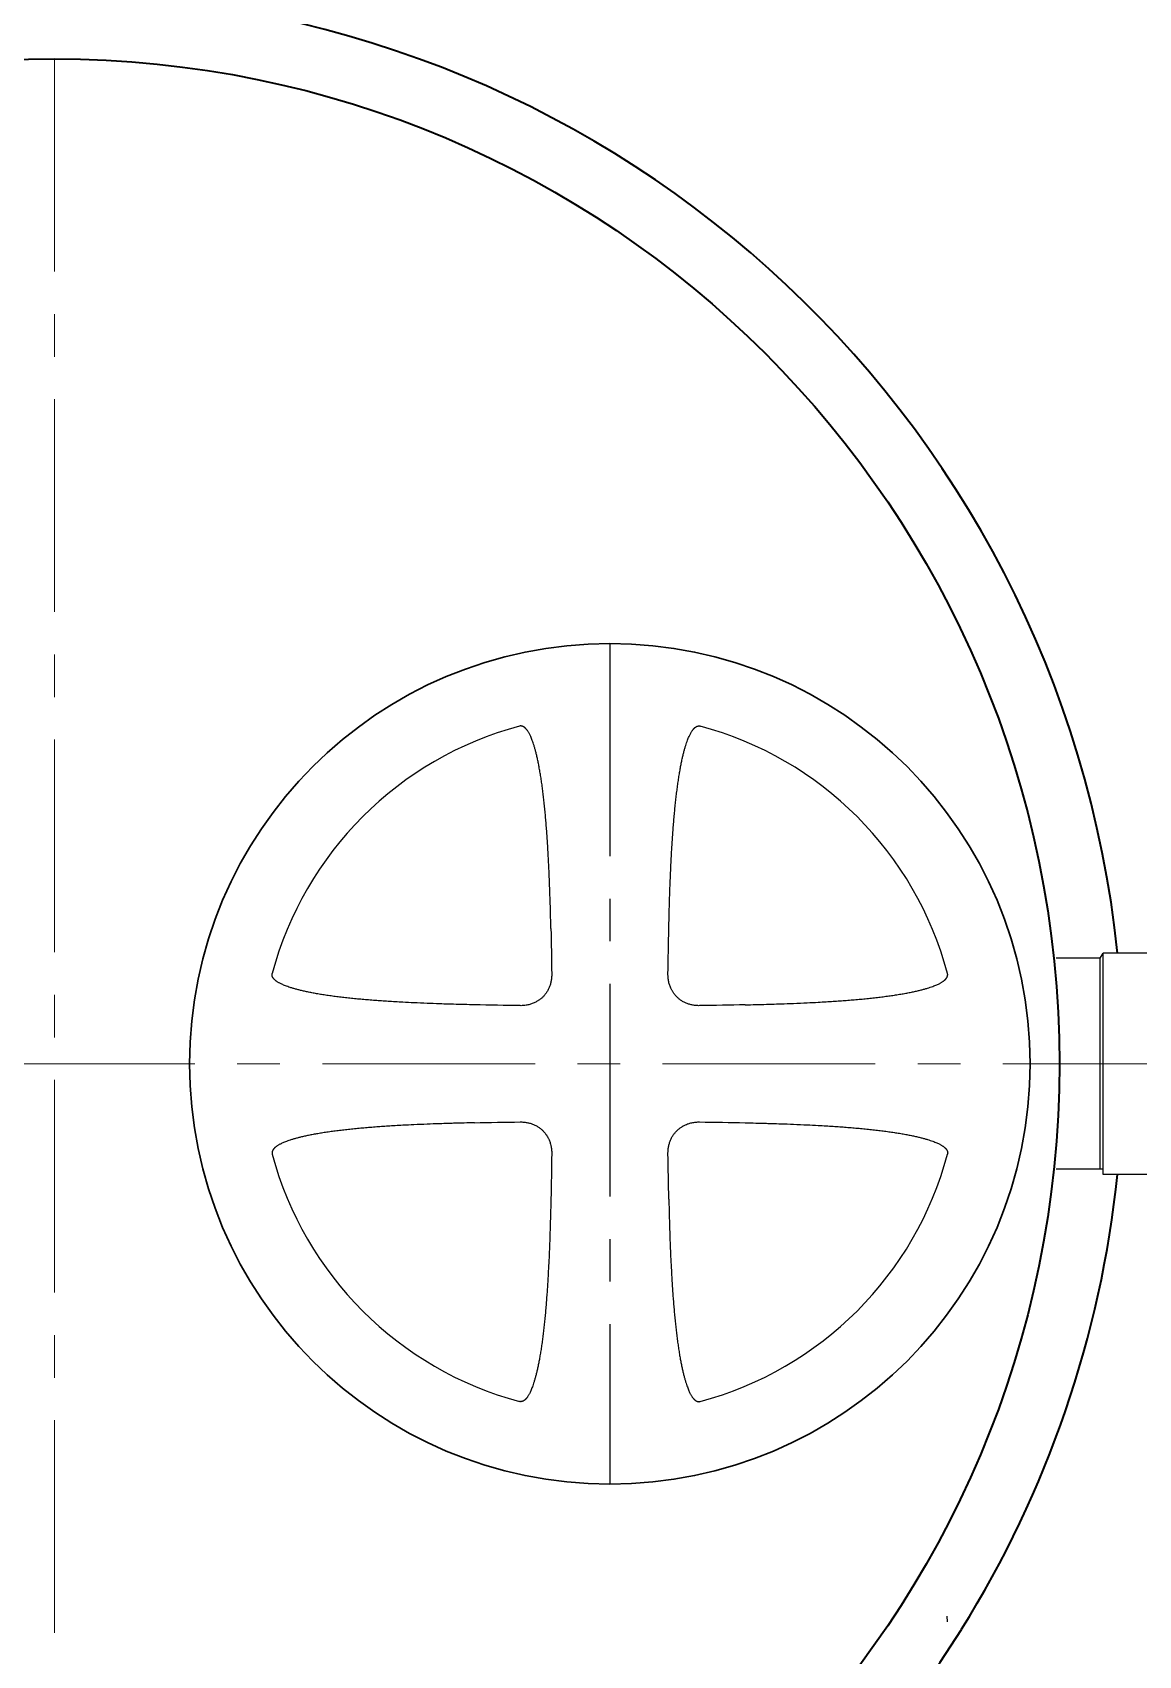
# Model space of a CAD drawing. Header units: millimetres. Extents: x 20530103 to 31271019, y 32092698 to 33532929.
# Drawn here: x 26694205 to 26695856, y 33059222 to 33061644 of the extents above; entities that cross this region are included whole.
import ezdxf

# ---------------------------------------------------------------- set-up
doc = ezdxf.new("R2010")
doc.units = ezdxf.units.MM
doc.linetypes.add('осевая', pattern=[50.8, 31.75, -6.35, 6.35, -6.35])
doc.layers.add('Mitat', color=1, linetype='Continuous')
doc.layers.add('Системный слой', color=7, linetype='Continuous')

msp = doc.modelspace()

# ---------------------------------------------------------------- linework, layer by layer
at = {"color": 1, "linetype": 'осевая', "lineweight": 15, "ltscale": 10}
for p, q in [((26694238.0399, 33061604.8753), (26694238.0399, 33058604.8753)), ((26692605.8056, 33060104.9155), (26697738.0709, 33060104.9781))]:
    msp.add_line(p, q, dxfattribs=at)
at = {"color": 1, "linetype": 'осевая', "lineweight": 25, "ltscale": 10}
msp.add_line((26695067.0006, 33060732.2877), (26695067.0006, 33059477.5388), dxfattribs=at)
at = {"color": 7, "lineweight": 25}
for p, q in [((26695799.1199, 33060262.54), (26695733.3816, 33060262.6027)), ((26695799.1199, 33060262.54), (26695803.5729, 33060270.2358)), ((26695887.8728, 33060270.1554), (26695803.5729, 33060270.2358)), ((26695803.2654, 33059947.5359), (26695733.0814, 33059947.6028)), ((26695887.558, 33059939.7556), (26695803.258, 33059939.8359)), ((26695569.8902, 33059280.6237), (26695570.3578, 33059271.7448))]:
    msp.add_line(p, q, dxfattribs=at)
at = {"lineweight": 35}
msp.add_circle((26694238.0399, 33060104.8753), 1500, dxfattribs=at)
for centre, start, end in [((26694238.0399, 33060104.8293), 5.9499064, 174.3768002), ((26694238.0399, 33060104.9354), 328.0556297, 354.0596986), ((26694238.0399, 33060104.8293), 196.6529029, 328.0556297)]:
    msp.add_arc(centre, 1595.4844, start, end, dxfattribs=at)
at = {"layer": 'Mitat', "color": 7, "lineweight": 25}
for p, q in [((26695798.8198, 33059947.5402), (26695799.1199, 33060262.54)), ((26695803.258, 33059939.8359), (26695803.5729, 33060270.2358))]:
    msp.add_line(p, q, dxfattribs=at)
at = {"layer": 'Системный слой', "color": 7, "lineweight": 30}
msp.add_circle((26695067.0006, 33060104.9133), 627.3744, dxfattribs=at)
at = {"layer": 'Системный слой', "color": 7, "lineweight": 25}
for start, end in [(104.9942803, 165.0057197), (14.9942803, 75.0057197), (194.9942803, 255.0057197), (284.9942803, 345.0057197)]:
    msp.add_arc((26695067.0006, 33060104.9133), 521.8345, start, end, dxfattribs=at)
at = {"layer": 'Системный слой', "color": 7, "lineweight": 25, "extrusion": (0, 0, -1)}
for centre, major_axis, start_param, end_param in [((26693891.1371, 33060104.9133), (0, -3187.0365), -1.634238642, -1.612784394), ((26696242.8641, 33060104.9133), (0, 3187.0365), -1.52880826, -1.507354011), ((26695067.0006, 33061280.7768), (-3187.0365, 0), -1.52880826, -1.507354011), ((26695067.0006, 33061280.7768), (-3187.0365, 0), -1.634238642, -1.612784394), ((26695067.0006, 33058929.0498), (3187.0365, 0), -1.634238642, -1.612784394), ((26695067.0006, 33058929.0498), (3187.0365, 0), -1.52880826, -1.507354011), ((26693891.1371, 33060104.9133), (0, -3187.0365), -1.52880826, -1.507354011), ((26696242.8641, 33060104.9133), (0, 3187.0365), -1.634238642, -1.612784394)]:
    msp.add_ellipse(centre, major_axis=major_axis, ratio=0.342020143, start_param=start_param, end_param=end_param, dxfattribs=at)
at = {"layer": 'Системный слой', "color": 7, "lineweight": 25}
for points, knots in [([(26694978.9748, 33060306.9706), (26694978.8574, 33060312.3747), (26694978.6029, 33060323.2971), (26694978.1565, 33060339.897), (26694977.7182, 33060354.0105), (26694977.3163, 33060365.5945), (26694976.9831, 33060374.5135), (26694976.5752, 33060384.6443), (26694976.0767, 33060395.9773), (26694975.4638, 33060408.5488), (26694974.8323, 33060420.2195), (26694974.1952, 33060430.9437), (26694973.5689, 33060440.6717), (26694972.8883, 33060450.4161), (26694972.1528, 33060460.1169), (26694971.3621, 33060469.721), (26694970.5184, 33060479.1554), (26694969.618, 33060488.4274), (26694968.6639, 33060497.4714), (26694967.6525, 33060506.294), (26694966.5892, 33060514.8295), (26694965.4623, 33060523.149), (26694964.279, 33060531.1724), (26694963.0393, 33060538.8825), (26694961.7715, 33060546.1121), (26694960.469, 33060552.9247), (26694959.157, 33060559.2162), (26694957.8294, 33060565.05), (26694956.5209, 33060570.3237), (26694955.2015, 33060575.2019), (26694953.8881, 33060579.6493), (26694952.5715, 33060583.7201), (26694951.3115, 33060587.2767), (26694950.0923, 33060590.4218), (26694948.9514, 33060593.1133), (26694947.869, 33060595.4481), (26694946.8902, 33060597.3859), (26694945.9677, 33060599.0671), (26694945.1042, 33060600.5163), (26694944.2745, 33060601.7952), (26694943.5226, 33060602.8609), (26694942.8328, 33060603.7624), (26694942.2228, 33060604.5002), (26694941.6713, 33060605.1189), (26694941.1934, 33060605.6192), (26694940.7549, 33060606.0493), (26694940.3469, 33060606.4248), (26694939.9513, 33060606.7658), (26694939.5807, 33060607.0648), (26694939.2301, 33060607.3295), (26694938.8955, 33060607.5663), (26694938.56, 33060607.7879), (26694938.1774, 33060608.0224), (26694937.741, 33060608.2649), (26694937.2512, 33060608.5039), (26694936.7523, 33060608.7129), (26694936.1833, 33060608.9118), (26694935.482, 33060609.0984), (26694934.6637, 33060609.2264), (26694933.8804, 33060609.2549), (26694933.1013, 33060609.2062), (26694932.4999, 33060609.1079), (26694932.097, 33060609.0087), (26694931.9902, 33060608.9801)], [0, 0, 0, 0, 3.294371593, 6.658591543, 10.121592742, 11.902893978, 13.727107621, 15.565805849, 18.089199056, 20.650882172, 23.250738132, 25.227924631, 27.214477482, 29.207844676, 31.198515859, 33.161938964, 35.100748787, 36.992852426, 38.863010201, 40.668912645, 42.432709704, 44.134311819, 45.815956245, 47.406319509, 48.925529492, 50.321905425, 51.666805829, 52.875385207, 53.998684122, 55.003566013, 55.973887457, 56.834853186, 57.62025208, 58.285214561, 58.906539433, 59.421026718, 59.87309663, 60.246258994, 60.602155426, 60.908040864, 61.180306665, 61.401463481, 61.604047946, 61.767516676, 61.910185432, 62.028901262, 62.144789761, 62.250718136, 62.349589011, 62.437155671, 62.520316699, 62.60098611, 62.683376543, 62.794473772, 62.904935231, 63.013803366, 63.122506405, 63.271682214, 63.457840141, 63.633238455, 63.754365664, 63.934896432, 64, 64, 64, 64]), ([(26695155.0263, 33060306.9706), (26695155.1438, 33060312.3757), (26695155.3985, 33060323.3048), (26695155.8454, 33060339.9236), (26695156.2847, 33060354.0645), (26695156.688, 33060365.6823), (26695157.0228, 33060374.6361), (26695157.3903, 33060383.7526), (26695157.7927, 33060393.0026), (26695158.2354, 33060402.4246), (26695158.7204, 33060411.9692), (26695159.2516, 33060421.6263), (26695159.8308, 33060431.3463), (26695160.4623, 33060441.1187), (26695161.1484, 33060450.9039), (26695161.8897, 33060460.6398), (26695162.6865, 33060470.2733), (26695163.5363, 33060479.7294), (26695164.4429, 33060489.0171), (26695165.4033, 33060498.0707), (26695166.421, 33060506.8986), (26695167.4908, 33060515.4349), (26695168.6244, 33060523.7527), (26695169.8147, 33060531.7723), (26695171.0619, 33060539.4765), (26695172.3369, 33060546.6967), (26695173.6467, 33060553.4964), (26695174.9652, 33060559.77), (26695176.2984, 33060565.5809), (26695177.6105, 33060570.8249), (26695178.932, 33060575.6682), (26695180.2453, 33060580.0752), (26695181.5596, 33060584.1019), (26695182.814, 33060587.6106), (26695184.0249, 33060590.706), (26695185.1546, 33060593.3482), (26695186.2238, 33060595.636), (26695187.1879, 33060597.5311), (26695188.0951, 33060599.1739), (26695188.9437, 33060600.5908), (26695189.7597, 33060601.8435), (26695190.5006, 33060602.8905), (26695191.1814, 33060603.7786), (26695191.7853, 33060604.508), (26695192.3325, 33060605.1217), (26695192.8085, 33060605.6198), (26695193.2463, 33060606.0493), (26695193.6543, 33060606.4248), (26695194.0499, 33060606.7658), (26695194.4205, 33060607.0648), (26695194.771, 33060607.3295), (26695195.1057, 33060607.5663), (26695195.4412, 33060607.7879), (26695195.8237, 33060608.0224), (26695196.2602, 33060608.2649), (26695196.75, 33060608.5039), (26695197.2488, 33060608.7129), (26695197.8178, 33060608.9118), (26695198.5192, 33060609.0984), (26695199.3375, 33060609.2264), (26695200.1208, 33060609.2549), (26695200.8999, 33060609.2062), (26695201.5012, 33060609.1079), (26695201.9042, 33060609.0087), (26695202.011, 33060608.9801)], [0, 0, 0, 0, 3.346521523, 6.766848111, 10.291529456, 12.106470403, 13.966728464, 15.842272064, 17.760328852, 19.705723419, 21.69055137, 23.687494739, 25.705597318, 27.732687694, 29.765616249, 31.795275715, 33.795524463, 35.769580702, 37.694348858, 39.596138923, 41.431300907, 43.222956688, 44.950627594, 46.657892926, 48.271860481, 49.813092722, 51.228677476, 52.591624534, 53.814670765, 54.950110731, 55.963708116, 56.941680685, 57.807328827, 58.595452265, 59.260387204, 59.880783117, 60.393123522, 60.842570583, 61.213061508, 61.566814526, 61.871519207, 62.143339222, 62.364995754, 62.568380645, 62.733224655, 62.877533629, 62.998105508, 63.115804117, 63.223385704, 63.323799493, 63.412733256, 63.497193458, 63.579124045, 63.662802909, 63.775637351, 63.887825457, 63.998394772, 64.108795928, 64.260302258, 64.449368862, 64.627507815, 64.750527631, 64.933879172, 65, 65, 65, 65]), ([(26694864.9432, 33060192.939), (26694859.8161, 33060193.0504), (26694849.4356, 33060193.2915), (26694836.3802, 33060193.6389), (26694824.0785, 33060194.0022), (26694810.8815, 33060194.4282), (26694793.7318, 33060195.0595), (26694775.5166, 33060195.8453), (26694759.6003, 33060196.6436), (26694746.7734, 33060197.366), (26694736.1602, 33060198.0212), (26694726.1694, 33060198.6925), (26694716.5232, 33060199.3953), (26694706.9453, 33060200.1525), (26694697.4963, 33060200.9632), (26694688.1766, 33060201.8311), (26694679.0472, 33060202.7543), (26694670.109, 33060203.7362), (26694661.4234, 33060204.773), (26694652.9315, 33060205.875), (26694644.7161, 33060207.0358), (26694636.8011, 33060208.255), (26694629.3508, 33060209.5064), (26694622.3066, 33060210.7964), (26694615.774, 33060212.1011), (26694609.694, 33060213.4261), (26694604.1704, 33060214.7386), (26694599.0415, 33060216.0673), (26694594.3474, 33060217.3954), (26694590.0375, 33060218.731), (26694586.2551, 33060220.0151), (26694582.8966, 33060221.2633), (26694580.0093, 33060222.4373), (26694577.4951, 33060223.5561), (26694575.3998, 33060224.5731), (26694573.5779, 33060225.535), (26694572.0062, 33060226.4374), (26694570.6212, 33060227.3046), (26694569.4695, 33060228.09), (26694568.4973, 33060228.8099), (26694567.7032, 33060229.4461), (26694567.0382, 33060230.0212), (26694566.5019, 33060230.5188), (26694566.041, 33060230.9756), (26694565.6381, 33060231.4015), (26694565.2716, 33060231.816), (26694564.9494, 33060232.2058), (26694564.6638, 33060232.5757), (26694564.4089, 33060232.929), (26694564.1714, 33060233.2826), (26694563.9225, 33060233.6829), (26694563.6676, 33060234.1364), (26694563.419, 33060234.642), (26694563.2044, 33060235.1519), (26694563.0029, 33060235.7275), (26694562.8155, 33060236.4311), (26694562.6875, 33060237.2501), (26694562.6589, 33060238.0335), (26694562.7077, 33060238.8126), (26694562.806, 33060239.4139), (26694562.9051, 33060239.8169), (26694562.9337, 33060239.9236)], [0, 0, 0, 0, 3.027650468, 6.130094995, 7.711356257, 10.29572092, 13.929306235, 17.85218495, 21.075847564, 23.356555589, 25.454567181, 27.369742625, 29.28457001, 31.181263092, 33.060102395, 34.9034142, 36.729230748, 38.501690757, 40.23857242, 41.92187162, 43.587415304, 45.168284004, 46.68244492, 48.080640478, 49.429669018, 50.648001517, 51.784220094, 52.805921168, 53.793742901, 54.673451645, 55.478236634, 56.16329273, 56.804669619, 57.338102874, 57.808295994, 58.19735665, 58.567881964, 58.885924914, 59.167818492, 59.395947779, 59.604956454, 59.772793989, 59.918929675, 60.040332083, 60.158922171, 60.267662997, 60.369344164, 60.459616107, 60.545401758, 60.628156765, 60.712315906, 60.824376076, 60.935003164, 61.043224388, 61.1494624, 61.294441349, 61.47478319, 61.644699639, 61.762041656, 61.936931263, 62, 62, 62, 62]), ([(26694980.207, 33060238.6915), (26694980.2192, 33060237.8447), (26694980.2033, 33060236.1696), (26694980.0584, 33060233.6615), (26694979.7917, 33060231.1676), (26694979.3969, 33060228.6721), (26694978.8712, 33060226.1881), (26694978.2148, 33060223.7347), (26694977.4303, 33060221.3286), (26694976.5227, 33060218.9856), (26694975.4996, 33060216.7212), (26694974.3705, 33060214.5479), (26694973.145, 33060212.4743), (26694971.8298, 33060210.5015), (26694970.4383, 33060208.6397), (26694968.9872, 33060206.8985), (26694967.5032, 33060205.2939), (26694966.0005, 33060203.8225), (26694964.4925, 33060202.4804), (26694962.8483, 33060201.1465), (26694961.1626, 33060199.9129), (26694959.3962, 33060198.7497), (26694957.8032, 33060197.8003), (26694955.9632, 33060196.8032), (26694953.823, 33060195.7719), (26694951.3042, 33060194.7416), (26694948.7475, 33060193.8699), (26694946.5692, 33060193.2601), (26694944.2699, 33060192.7223), (26694941.6957, 33060192.2449), (26694938.733, 33060191.8879), (26694935.8585, 33060191.7124), (26694934.0991, 33060191.6942), (26694933.2224, 33060191.7068)], [0, 0, 0, 0, 1.160826542, 2.293622235, 3.435630275, 4.588755852, 5.746246171, 6.905347908, 8.06046894, 9.206890964, 10.341223549, 11.457239469, 12.554235135, 13.633163251, 14.697615427, 15.730559355, 16.730574568, 17.684561251, 18.60488317, 19.490060894, 20.578622657, 21.45991575, 22.381037453, 23.113318507, 24.320591035, 25.627436737, 26.832375655, 28.012840773, 28.720001051, 30.061885846, 31.592299148, 32.799070777, 34, 34, 34, 34]), ([(26695200.7788, 33060191.7068), (26695199.932, 33060191.6947), (26695198.2569, 33060191.7105), (26695195.7488, 33060191.8554), (26695193.255, 33060192.1222), (26695190.7594, 33060192.5169), (26695188.2754, 33060193.0426), (26695185.822, 33060193.699), (26695183.4159, 33060194.4836), (26695181.073, 33060195.3911), (26695178.8085, 33060196.4142), (26695176.6352, 33060197.5434), (26695174.5616, 33060198.7689), (26695172.5888, 33060200.084), (26695170.727, 33060201.4755), (26695168.9858, 33060202.9267), (26695167.3812, 33060204.4107), (26695165.9099, 33060205.9134), (26695164.5677, 33060207.4214), (26695163.2339, 33060209.0655), (26695162.0002, 33060210.7513), (26695160.837, 33060212.5177), (26695159.8876, 33060214.1106), (26695158.8905, 33060215.9507), (26695157.8592, 33060218.0909), (26695156.8289, 33060220.6096), (26695155.9572, 33060223.1663), (26695155.3474, 33060225.3446), (26695154.8097, 33060227.6439), (26695154.3322, 33060230.2182), (26695153.9753, 33060233.1809), (26695153.7997, 33060236.0553), (26695153.7815, 33060237.8147), (26695153.7941, 33060238.6915)], [0, 0, 0, 0, 1.160826542, 2.293622235, 3.435630275, 4.588755852, 5.746246171, 6.905347908, 8.06046894, 9.206890964, 10.341223549, 11.457239469, 12.554235135, 13.633163251, 14.697615427, 15.730559355, 16.730574568, 17.684561251, 18.60488317, 19.490060894, 20.578622657, 21.45991575, 22.381037453, 23.113318507, 24.320591035, 25.627436737, 26.832375655, 28.012840773, 28.720001051, 30.061885846, 31.592299148, 32.799070777, 34, 34, 34, 34]), ([(26695269.0579, 33060192.939), (26695274.3045, 33060193.053), (26695284.922, 33060193.2999), (26695298.2726, 33060193.6569), (26695310.8379, 33060194.0304), (26695324.293, 33060194.4685), (26695341.7542, 33060195.1183), (26695360.2742, 33060195.9282), (26695376.429, 33060196.7514), (26695389.4179, 33060197.496), (26695400.1342, 33060198.17), (26695410.202, 33060198.8598), (26695419.9025, 33060199.5811), (26695429.5197, 33060200.3574), (26695438.9867, 33060201.1873), (26695448.3076, 33060202.0746), (26695457.4198, 33060203.017), (26695466.3266, 33060204.0181), (26695474.9651, 33060205.0734), (26695483.4002, 33060206.1943), (26695491.55, 33060207.3738), (26695499.3928, 33060208.6119), (26695506.7617, 33060209.8811), (26695513.7167, 33060211.1881), (26695520.151, 33060212.5076), (26695526.1252, 33060213.8454), (26695531.5338, 33060215.1669), (26695536.5413, 33060216.5018), (26695541.1092, 33060217.8326), (26695545.2908, 33060219.168), (26695548.9444, 33060220.4472), (26695552.1753, 33060221.6864), (26695554.9395, 33060222.8468), (26695557.3363, 33060223.9484), (26695559.3236, 33060224.9447), (26695561.0457, 33060225.8837), (26695562.5278, 33060226.7623), (26695563.8333, 33060227.6058), (26695564.9182, 33060228.369), (26695565.8333, 33060229.0678), (26695566.5795, 33060229.6841), (26695567.2034, 33060230.2399), (26695567.7058, 33060230.7198), (26695568.1366, 33060231.159), (26695568.5121, 33060231.567), (26695568.8531, 33060231.9626), (26695569.1521, 33060232.3332), (26695569.4169, 33060232.6837), (26695569.6536, 33060233.0184), (26695569.8752, 33060233.3539), (26695570.1097, 33060233.7364), (26695570.3523, 33060234.1729), (26695570.5912, 33060234.6627), (26695570.8002, 33060235.1615), (26695570.9991, 33060235.7305), (26695571.1858, 33060236.4318), (26695571.3137, 33060237.2501), (26695571.3423, 33060238.0335), (26695571.2935, 33060238.8126), (26695571.1952, 33060239.4139), (26695571.096, 33060239.8169), (26695571.0674, 33060239.9236)], [0, 0, 0, 0, 3.098261334, 6.270257389, 7.885873744, 10.522157945, 14.222087947, 18.211189336, 21.483219765, 23.791405021, 25.91055982, 27.839239887, 29.766287197, 31.670808361, 33.554373667, 35.397494967, 37.221268987, 38.987539178, 40.71587108, 42.387727128, 44.041242235, 45.608248555, 47.10728905, 48.48832759, 49.819500091, 51.017863675, 52.132794527, 53.131322562, 54.095468401, 54.950921967, 55.731333865, 56.392139341, 57.009564667, 57.52047847, 57.969135823, 58.33888725, 58.691132745, 58.993238407, 59.261550851, 59.478661932, 59.677208155, 59.836710997, 59.975491712, 60.090496101, 60.202763313, 60.305383036, 60.40116592, 60.485997168, 60.566559632, 60.644707497, 60.724522268, 60.832146527, 60.939155451, 61.044621355, 61.149927756, 61.294442138, 61.474782666, 61.644699745, 61.762041735, 61.936930934, 62, 62, 62, 62]), ([(26694864.9432, 33060016.8875), (26694859.8161, 33060016.7761), (26694849.4356, 33060016.5351), (26694836.3802, 33060016.1876), (26694824.0785, 33060015.8244), (26694810.8815, 33060015.3984), (26694793.7318, 33060014.7671), (26694775.5166, 33060013.9812), (26694759.6003, 33060013.183), (26694746.7734, 33060012.4605), (26694736.1602, 33060011.8053), (26694726.1694, 33060011.1341), (26694716.5232, 33060010.4312), (26694706.9453, 33060009.674), (26694697.4963, 33060008.8633), (26694688.1766, 33060007.9954), (26694679.0472, 33060007.0722), (26694670.109, 33060006.0903), (26694661.4234, 33060005.0536), (26694652.9315, 33060003.9516), (26694644.7161, 33060002.7908), (26694636.8011, 33060001.5716), (26694629.3508, 33060000.3202), (26694622.3066, 33059999.0302), (26694615.774, 33059997.7255), (26694609.694, 33059996.4004), (26694604.1704, 33059995.0879), (26694599.0415, 33059993.7592), (26694594.3474, 33059992.4311), (26694590.0375, 33059991.0956), (26694586.2551, 33059989.8114), (26694582.8966, 33059988.5633), (26694580.0093, 33059987.3892), (26694577.4951, 33059986.2704), (26694575.3998, 33059985.2535), (26694573.5779, 33059984.2915), (26694572.0062, 33059983.3891), (26694570.6212, 33059982.522), (26694569.4695, 33059981.7365), (26694568.4973, 33059981.0167), (26694567.7032, 33059980.3804), (26694567.0382, 33059979.8054), (26694566.5019, 33059979.3078), (26694566.041, 33059978.851), (26694565.6381, 33059978.425), (26694565.2716, 33059978.0106), (26694564.9494, 33059977.6207), (26694564.6638, 33059977.2509), (26694564.4089, 33059976.8975), (26694564.1714, 33059976.5439), (26694563.9225, 33059976.1437), (26694563.6676, 33059975.6901), (26694563.419, 33059975.1845), (26694563.2044, 33059974.6746), (26694563.0029, 33059974.099), (26694562.8155, 33059973.3955), (26694562.6875, 33059972.5764), (26694562.6589, 33059971.793), (26694562.7077, 33059971.014), (26694562.806, 33059970.4126), (26694562.9051, 33059970.0097), (26694562.9337, 33059969.9029)], [0, 0, 0, 0, 3.027650466, 6.130094991, 7.711356252, 10.295720913, 13.929306225, 17.852184938, 21.07584755, 23.356555574, 25.454567165, 27.369742608, 29.284569992, 31.181263074, 33.060102377, 34.903414182, 36.72923073, 38.50169074, 40.238572403, 41.921871604, 43.587415288, 45.168283988, 46.682444905, 48.080640464, 49.429669005, 50.648001504, 51.784220082, 52.805921157, 53.793742891, 54.673451636, 55.478236627, 56.163292723, 56.804669613, 57.33810287, 57.80829599, 58.197356647, 58.567881962, 58.885924912, 59.167818491, 59.395947778, 59.604956454, 59.772793988, 59.918929674, 60.040332083, 60.15892217, 60.267662996, 60.369344163, 60.459616106, 60.545401757, 60.628156764, 60.712315905, 60.824376075, 60.935003163, 61.043224387, 61.1494624, 61.294441348, 61.474783189, 61.644699639, 61.762041656, 61.936931263, 62, 62, 62, 62]), ([(26694933.2224, 33060018.1197), (26694934.0691, 33060018.1319), (26694935.7443, 33060018.116), (26694938.2523, 33060017.9711), (26694940.7462, 33060017.7044), (26694943.2418, 33060017.3096), (26694945.7257, 33060016.7839), (26694948.1792, 33060016.1275), (26694950.5853, 33060015.343), (26694952.9282, 33060014.4354), (26694955.1927, 33060013.4123), (26694957.3659, 33060012.2832), (26694959.4395, 33060011.0577), (26694961.4112, 33060009.7433), (26694963.2652, 33060008.3578), (26694964.985, 33060006.9256), (26694966.5477, 33060005.4842), (26694968.1703, 33060003.8372), (26694969.6146, 33060002.1988), (26694971.0297, 33060000.4125), (26694972.3757, 33059998.5414), (26694973.7602, 33059996.356), (26694974.9118, 33059994.2622), (26694975.9041, 33059992.2339), (26694976.8274, 33059990.1023), (26694977.566, 33059988.0868), (26694978.3085, 33059985.7606), (26694978.8459, 33059983.7468), (26694979.3152, 33059981.5243), (26694979.6801, 33059979.4344), (26694979.9996, 33059976.9123), (26694980.1971, 33059974.0097), (26694980.2206, 33059972.076), (26694980.207, 33059971.1351)], [0, 0, 0, 0, 1.160824505, 2.293619377, 3.435628046, 4.588756653, 5.746252086, 6.905357744, 8.060477574, 9.206889122, 10.341203147, 11.457204809, 12.554204619, 13.633169084, 14.695740988, 15.71706833, 16.69175045, 17.601108296, 18.876909107, 19.676174613, 20.71618965, 22.027068401, 23.21144584, 23.982011638, 25.113816219, 26.386624586, 26.915981655, 28.452958319, 29.235772501, 30.022225733, 31.353685786, 32.710829606, 34, 34, 34, 34]), ([(26695153.7941, 33059971.1351), (26695153.782, 33059971.9818), (26695153.7978, 33059973.657), (26695153.9427, 33059976.165), (26695154.2095, 33059978.6589), (26695154.6042, 33059981.1545), (26695155.13, 33059983.6384), (26695155.7864, 33059986.0919), (26695156.5709, 33059988.498), (26695157.4784, 33059990.8409), (26695158.5015, 33059993.1054), (26695159.6307, 33059995.2786), (26695160.8562, 33059997.3522), (26695162.1714, 33059999.3251), (26695163.5628, 33060001.1869), (26695165.014, 33060002.928), (26695166.498, 33060004.5327), (26695168.0007, 33060006.004), (26695169.5087, 33060007.3462), (26695171.1529, 33060008.68), (26695172.8386, 33060009.9136), (26695174.605, 33060011.0769), (26695176.198, 33060012.0262), (26695178.038, 33060013.0234), (26695180.1782, 33060014.0547), (26695182.6969, 33060015.0849), (26695185.2536, 33060015.9566), (26695187.4319, 33060016.5665), (26695189.7312, 33060017.1042), (26695192.3055, 33060017.5817), (26695195.2682, 33060017.9386), (26695198.1426, 33060018.1141), (26695199.902, 33060018.1323), (26695200.7788, 33060018.1197)], [0, 0, 0, 0, 1.160826542, 2.293622235, 3.435630275, 4.588755852, 5.746246171, 6.905347908, 8.06046894, 9.206890964, 10.341223549, 11.457239469, 12.554235135, 13.633163251, 14.697615427, 15.730559355, 16.730574568, 17.684561251, 18.60488317, 19.490060894, 20.578622657, 21.45991575, 22.381037453, 23.113318507, 24.320591035, 25.627436737, 26.832375655, 28.012840773, 28.720001051, 30.061885846, 31.592299148, 32.799070777, 34, 34, 34, 34]), ([(26695269.0579, 33060016.8875), (26695274.3045, 33060016.7735), (26695284.922, 33060016.5266), (26695298.2726, 33060016.1697), (26695310.8379, 33060015.7961), (26695324.293, 33060015.3581), (26695341.7542, 33060014.7083), (26695360.2742, 33060013.8983), (26695376.429, 33060013.0751), (26695389.4179, 33060012.3306), (26695400.1342, 33060011.6565), (26695410.202, 33060010.9668), (26695419.9025, 33060010.2455), (26695429.5197, 33060009.4691), (26695438.9867, 33060008.6392), (26695448.3076, 33060007.7519), (26695457.4198, 33060006.8095), (26695466.3266, 33060005.8084), (26695474.9651, 33060004.7531), (26695483.4002, 33060003.6323), (26695491.55, 33060002.4527), (26695499.3928, 33060001.2146), (26695506.7617, 33059999.9454), (26695513.7167, 33059998.6385), (26695520.151, 33059997.319), (26695526.1252, 33059995.9811), (26695531.5338, 33059994.6596), (26695536.5413, 33059993.3247), (26695541.1092, 33059991.9939), (26695545.2908, 33059990.6585), (26695548.9444, 33059989.3793), (26695552.1753, 33059988.1402), (26695554.9395, 33059986.9797), (26695557.3363, 33059985.8781), (26695559.3236, 33059984.8818), (26695561.0457, 33059983.9428), (26695562.5278, 33059983.0643), (26695563.8333, 33059982.2208), (26695564.9182, 33059981.4575), (26695565.8333, 33059980.7588), (26695566.5795, 33059980.1424), (26695567.2034, 33059979.5866), (26695567.7058, 33059979.1067), (26695568.1366, 33059978.6676), (26695568.5121, 33059978.2596), (26695568.8531, 33059977.864), (26695569.1521, 33059977.4933), (26695569.4169, 33059977.1428), (26695569.6536, 33059976.8082), (26695569.8752, 33059976.4727), (26695570.1097, 33059976.0901), (26695570.3523, 33059975.6537), (26695570.5912, 33059975.1638), (26695570.8002, 33059974.665), (26695570.9991, 33059974.096), (26695571.1858, 33059973.3947), (26695571.3137, 33059972.5764), (26695571.3423, 33059971.793), (26695571.2935, 33059971.014), (26695571.1952, 33059970.4126), (26695571.096, 33059970.0097), (26695571.0674, 33059969.9029)], [0, 0, 0, 0, 3.098261337, 6.270257394, 7.88587375, 10.522157951, 14.222087953, 18.211189342, 21.483219771, 23.791405029, 25.91055983, 27.8392399, 29.766287214, 31.670808384, 33.554373694, 35.397494999, 37.221270799, 38.987539216, 40.715868525, 42.387727164, 44.041242269, 45.608248584, 47.107289074, 48.488327607, 49.819500103, 51.017863682, 52.13279453, 53.131322563, 54.0954684, 54.950921965, 55.731333862, 56.392139339, 57.009564665, 57.520478469, 57.969135823, 58.33888725, 58.691132745, 58.993238408, 59.261550851, 59.478661933, 59.677208155, 59.836710998, 59.975491713, 60.090496102, 60.202763313, 60.305383036, 60.40116592, 60.485997169, 60.566559633, 60.644707498, 60.724522269, 60.832146528, 60.939155452, 61.044621356, 61.149927757, 61.294442138, 61.474782667, 61.644699746, 61.762041735, 61.936930934, 62, 62, 62, 62]), ([(26694978.9748, 33059902.8559), (26694978.8557, 33059897.3743), (26694978.5976, 33059886.3077), (26694978.2228, 33059872.4095), (26694977.8718, 33059860.752), (26694977.5562, 33059851.0497), (26694977.12, 33059838.7505), (26694976.5422, 33059824.1897), (26694975.792, 33059807.6835), (26694975.0112, 33059792.7027), (26694974.2454, 33059779.6534), (26694973.5556, 33059768.9441), (26694972.8518, 33059758.9119), (26694972.1179, 33059749.2698), (26694971.3292, 33059739.7245), (26694970.4883, 33059730.3492), (26694969.5912, 33059721.1363), (26694968.6413, 33059712.1513), (26694967.635, 33059703.3874), (26694966.5777, 33059694.9101), (26694965.458, 33059686.6485), (26694964.283, 33059678.6812), (26694963.0525, 33059671.0243), (26694961.7946, 33059663.8422), (26694960.5025, 33059657.0716), (26694959.201, 33059650.8139), (26694957.8835, 33059645.0056), (26694956.5837, 33059639.7465), (26694955.2718, 33059634.8745), (26694953.964, 33059630.4242), (26694952.6513, 33059626.3432), (26694951.392, 33059622.7677), (26694950.1705, 33059619.5981), (26694949.0243, 33059616.8781), (26694947.9344, 33059614.5135), (26694946.946, 33059612.5463), (26694946.0127, 33059610.8377), (26694945.1384, 33059609.3648), (26694944.2987, 33059608.0668), (26694943.5386, 33059606.9872), (26694942.8424, 33059606.076), (26694942.2278, 33059605.3321), (26694941.6732, 33059604.7097), (26694941.1939, 33059604.2079), (26694940.7549, 33059603.7773), (26694940.3469, 33059603.4017), (26694939.9513, 33059603.0608), (26694939.5807, 33059602.7618), (26694939.2301, 33059602.497), (26694938.8955, 33059602.2603), (26694938.56, 33059602.0387), (26694938.1774, 33059601.8041), (26694937.741, 33059601.5616), (26694937.2512, 33059601.3226), (26694936.7523, 33059601.1136), (26694936.1833, 33059600.9147), (26694935.482, 33059600.7281), (26694934.6637, 33059600.6002), (26694933.8804, 33059600.5716), (26694933.1013, 33059600.6204), (26694932.4999, 33059600.7187), (26694932.097, 33059600.8178), (26694931.9902, 33059600.8464)], [0, 0, 0, 0, 3.289425785, 6.641072506, 8.341944379, 10.288254271, 12.467463829, 15.730360375, 19.040042649, 22.396272394, 24.748617788, 26.901300285, 28.851790397, 30.799552599, 32.720392494, 34.616970036, 36.467565256, 38.296603138, 40.062485517, 41.78701453, 43.450467192, 45.094385097, 46.649301137, 48.134932472, 49.501134164, 50.817333387, 52.001691581, 53.103718779, 54.091658013, 55.046430083, 55.895776701, 56.672127723, 57.331893274, 57.949266326, 58.462051315, 58.913491524, 59.286860563, 59.642660821, 59.947992889, 60.219335302, 60.439132084, 60.640228459, 60.801979529, 60.942837132, 61.059697506, 61.173775908, 61.278050622, 61.375378074, 61.46157731, 61.543439091, 61.622847514, 61.703949805, 61.813310178, 61.922045176, 62.029212163, 62.136216983, 62.283062174, 62.466311413, 62.638969098, 62.758203699, 62.935913687, 63, 63, 63, 63]), ([(26695155.0263, 33059902.8559), (26695155.1429, 33059897.4917), (26695155.3954, 33059886.6487), (26695155.7613, 33059873.0226), (26695156.1042, 33059861.5639), (26695156.4131, 33059851.9961), (26695156.8411, 33059839.8253), (26695157.4089, 33059825.3809), (26695158.1471, 33059808.9708), (26695158.9165, 33059794.0463), (26695159.6724, 33059781.0179), (26695160.3551, 33059770.2979), (26695161.0527, 33059760.2418), (26695161.7811, 33059750.5654), (26695162.5644, 33059740.98), (26695163.4007, 33059731.5557), (26695164.2937, 33059722.2866), (26695165.2408, 33059713.2366), (26695166.2454, 33059704.4005), (26695167.3026, 33059695.8424), (26695168.4239, 33059687.4943), (26695169.6022, 33059679.4363), (26695170.8376, 33059671.6872), (26695172.1023, 33059664.4131), (26695173.4028, 33059657.5521), (26695174.7144, 33059651.2087), (26695176.0429, 33059645.3208), (26695177.3541, 33059639.9912), (26695178.6779, 33059635.0565), (26695179.9972, 33059630.5532), (26695181.321, 33059626.4282), (26695182.5895, 33059622.8205), (26695183.8186, 33059619.6274), (26695184.9704, 33059616.8924), (26695186.0643, 33059614.5184), (26695187.0546, 33059612.5474), (26695187.9886, 33059610.8376), (26695188.8629, 33059609.3647), (26695189.7025, 33059608.0667), (26695190.4626, 33059606.9872), (26695191.1588, 33059606.076), (26695191.7734, 33059605.3321), (26695192.328, 33059604.7097), (26695192.8073, 33059604.2079), (26695193.2463, 33059603.7773), (26695193.6543, 33059603.4017), (26695194.0499, 33059603.0608), (26695194.4205, 33059602.7618), (26695194.771, 33059602.497), (26695195.1057, 33059602.2603), (26695195.4412, 33059602.0387), (26695195.8237, 33059601.8041), (26695196.2602, 33059601.5616), (26695196.75, 33059601.3226), (26695197.2488, 33059601.1136), (26695197.8178, 33059600.9147), (26695198.5192, 33059600.7281), (26695199.3375, 33059600.6002), (26695200.1208, 33059600.5716), (26695200.8999, 33059600.6204), (26695201.5012, 33059600.7187), (26695201.9042, 33059600.8178), (26695202.011, 33059600.8464)], [0, 0, 0, 0, 3.218923136, 6.50682583, 8.178508276, 10.098302523, 12.252324325, 15.489576072, 18.779789971, 22.12274404, 24.473336148, 26.627827063, 28.584131871, 30.538173803, 32.467067938, 34.373013837, 36.235157188, 38.076608153, 39.857077487, 41.597492253, 43.278569694, 44.940532211, 46.513957966, 48.018144325, 49.402538406, 50.736545173, 51.936949418, 53.053666948, 54.053978732, 55.020167258, 55.878253101, 56.661608666, 57.325774799, 57.946675197, 58.461222986, 58.913538136, 59.286894357, 59.642684309, 59.948009353, 60.219346434, 60.439139687, 60.640232736, 60.801981719, 60.942838005, 61.059697972, 61.173776052, 61.278050575, 61.375377913, 61.461577123, 61.543438914, 61.622847383, 61.703949732, 61.813310168, 61.9220452, 62.029212193, 62.136216998, 62.283062174, 62.466311411, 62.638969098, 62.758203699, 62.935913687, 63, 63, 63, 63])]:
    msp.add_open_spline(points, degree=3, knots=knots, dxfattribs=at)

doc.saveas('drawing.dxf')
